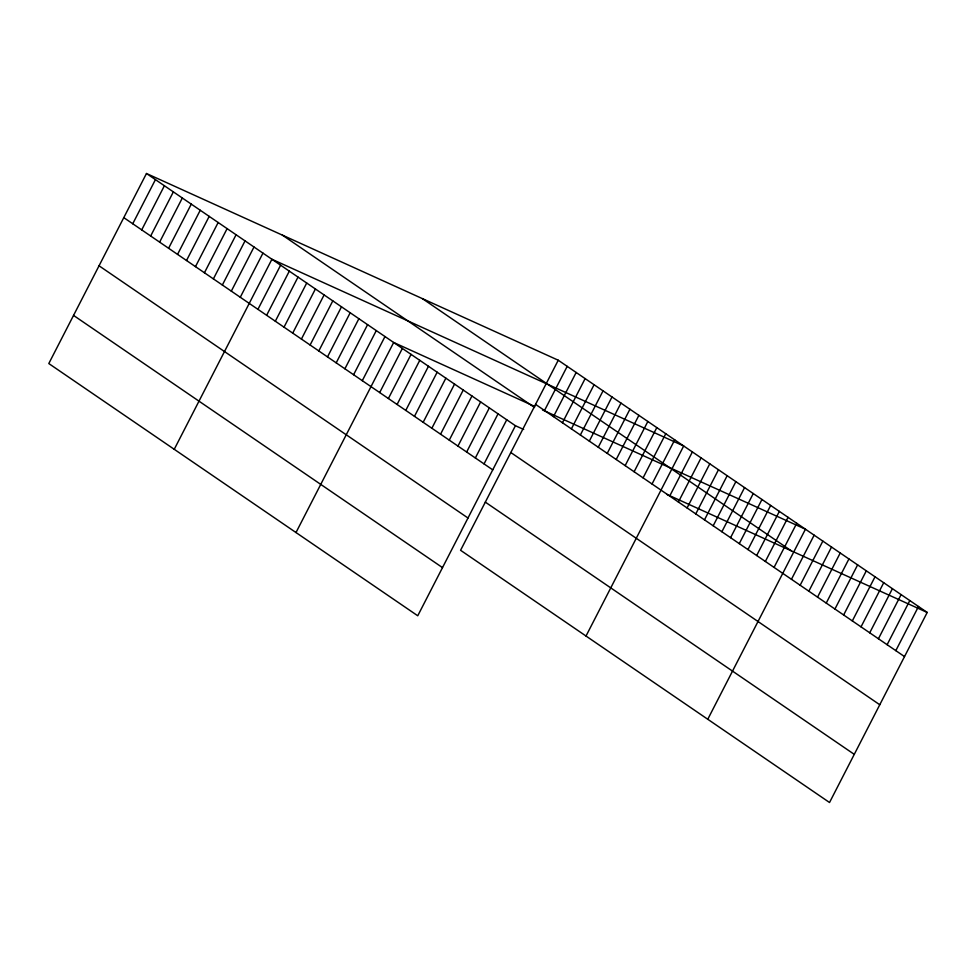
<?xml version="1.0" encoding="UTF-8"?>
<svg xmlns="http://www.w3.org/2000/svg" width="976" height="976" viewBox="0 0 976 976"><rect width="100%" height="100%" fill="white"/><g stroke="black" fill="none" stroke-linecap="round" stroke-linejoin="round"><path stroke-width="1.46" d="M146.473 173.496L48.8 363.548L417.752 615.771L515.426 425.719L146.473 173.496L558.248 360.229L927.2 612.452L829.527 802.504L460.574 550.281L558.248 360.229M132.748 223.76L155.44 179.621M141.715 229.897L164.395 185.745M150.67 236.021L173.362 191.869M159.625 242.146L182.317 198.006M168.592 248.27L191.272 204.13M177.547 254.394L200.239 210.255M186.514 260.519L209.193 216.379M195.468 266.643L218.16 222.504M204.435 272.768L227.115 228.628M213.39 278.892L236.082 234.752M222.357 285.016L245.037 240.877M231.312 291.141L254.004 247.001M240.279 297.265L262.959 253.126M174.24 449.314L271.926 259.25L683.688 445.983L586.015 636.035M257.932 309.343L280.612 265.204M266.631 315.285L289.311 271.145M275.33 321.226L298.009 277.086M284.016 327.18L306.708 283.04M292.715 333.121L315.407 288.981M301.413 339.062L324.105 294.923M310.112 345.016L332.804 300.864M318.81 350.957L341.49 306.818M327.509 356.899L350.189 312.759M336.208 362.852L358.887 318.701M344.894 368.794L367.586 324.654M353.593 374.735L376.285 330.596M362.291 380.689L384.983 336.537M295.996 532.542L393.682 342.491L534.75 406.455M379.688 392.572L402.368 348.432M388.387 398.513L411.067 354.373M397.086 404.467L419.765 360.327M405.772 410.408L428.464 366.268M414.471 416.349L437.163 372.21M423.169 422.303L445.861 378.163M431.868 428.244L454.548 384.105M440.566 434.186L463.246 390.046M449.265 440.139L471.945 395.988M457.964 446.081L480.643 401.941M466.65 452.022L489.342 407.883M475.349 457.976L498.041 413.824M484.047 463.917L506.739 419.778M544.523 410.493L567.202 366.354M553.477 416.618L576.169 372.478M562.444 422.742L585.124 378.603M571.399 428.867L594.079 384.727M580.354 434.991L603.046 390.851M589.321 441.115L612.001 396.976M598.276 447.24L620.968 403.1M607.243 453.376L629.923 409.225M616.198 459.501L638.89 415.349M625.165 465.625L647.844 421.486M634.119 471.75L656.811 427.61M643.086 477.874L665.766 433.734M652.041 483.998L674.733 439.859M669.695 496.064L692.387 451.925M678.393 502.018L701.085 457.866M687.092 507.959L709.784 463.82M695.79 513.901L718.47 469.761M704.489 519.854L727.169 475.702M713.188 525.796L735.867 481.656M721.886 531.737L744.566 487.597M730.573 537.691L753.265 493.539M739.271 543.632L761.963 499.492M747.97 549.573L770.662 505.434M756.668 555.515L779.348 511.375M765.367 561.468L788.047 517.329M774.066 567.41L796.745 523.27M707.771 719.263L805.444 529.212L542.522 409.981M791.451 579.305L814.143 535.165M800.149 585.246L822.841 541.107M808.848 591.188L831.54 547.048M817.546 597.141L840.226 552.989M826.245 603.083L848.925 558.943M834.944 609.024L857.623 564.884M843.642 614.978L866.322 570.826M852.329 620.919L875.021 576.779M861.027 626.86L883.719 582.721M869.726 632.802L892.418 588.662M878.424 638.755L901.104 594.616M887.123 644.697L909.803 600.557M895.822 650.638L918.501 606.499M515.426 425.719L523.673 429.452M666.876 494.393L927.2 612.452M422.364 298.607L791.316 550.83M535.556 404.369L904.52 656.592M282.357 235.118L534.531 407.504M510.814 452.522L879.766 704.745M123.793 217.636L492.746 469.859M485.316 502.128L854.268 754.35M99.04 265.789L468.004 518.012M73.542 315.407L442.506 567.617"/></g></svg>
